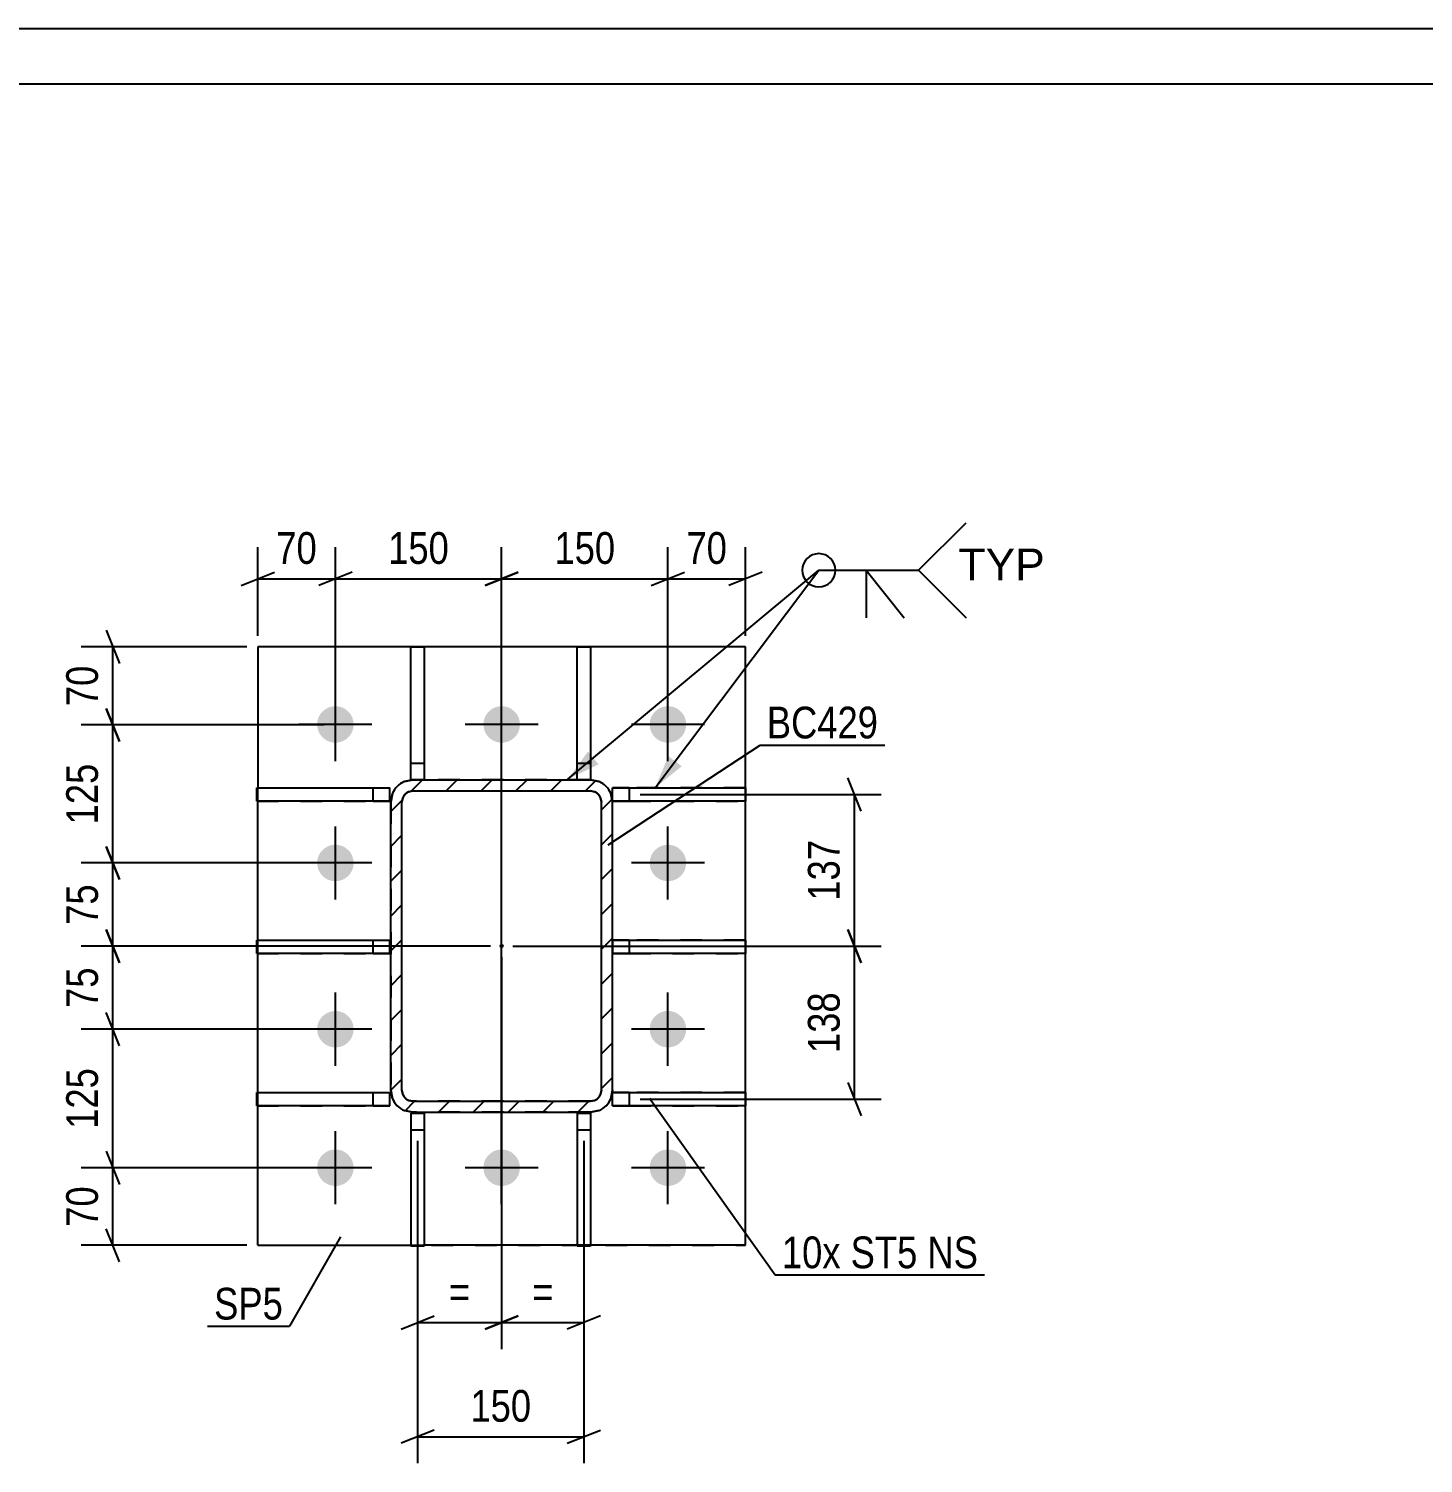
# Model space of a CAD drawing. Header units: millimetres. Extents: x -97 to 744, y -335 to 259.
# Drawn here: x 400.9 to 526.7, y 129.6 to 259.1 of the extents above; entities that cross this region are included whole.
import ezdxf

# ---------------------------------------------------------------- set-up
doc = ezdxf.new("R2010")
doc.units = ezdxf.units.MM
doc.linetypes.add('DXK_LINE_DOT2', pattern=[3.9198, 1.9599, -1.9599])
doc.linetypes.add('DXK_LINE_DOT3', pattern=[5.9187, 2.979, -0.9799, 0.9799, -0.9799])
doc.styles.add('Arial', font='ARIAL.TTF', dxfattribs={"height": 0.2})
doc.styles.add('Arial Narrow', font='ARIALN.TTF', dxfattribs={"height": 0.2})

# ---------------------------------------------------------------- blocks, each defined once
blk = doc.blocks.new('Unknown-761646924-1133')
at = {"color": 5, "linetype": 'Continuous'}
for p, q in [((743.61, 259.06), (-97.39, 259.06)), ((738.61, 254.06), (-92.39, 254.06))]:
    blk.add_line(p, q, dxfattribs=at)
blk = doc.blocks.new('Part-761646924-4637 - 4515')
at = {"color": 2, "linetype": 'Continuous'}
for p, q in [((453.58, 190.56), (453.58, 190.56)), ((453.58, 190.56), (465.58, 190.56)), ((453.58, 189.36), (453.58, 190.56)), ((465.58, 190.56), (465.58, 189.36)), ((465.58, 189.36), (453.58, 189.36))]:
    blk.add_line(p, q, dxfattribs=at)
at = {"color": 7, "linetype": 'DXK_LINE_DOT2'}
for p, q in [((455.08, 190.56), (453.58, 190.56)), ((465.58, 190.56), (455.08, 190.56)), ((455.08, 190.56), (455.08, 189.36)), ((453.58, 189.36), (453.58, 189.36)), ((453.58, 189.36), (455.08, 189.36)), ((455.08, 189.36), (465.58, 189.36))]:
    blk.add_line(p, q, dxfattribs=at)
blk = doc.blocks.new('Part-761646924-4617 - 4515')
at = {"color": 2, "linetype": 'Continuous'}
for p, q in [((421.5, 175.61), (421.5, 176.81)), ((421.5, 176.81), (433.5, 176.81)), ((433.5, 175.61), (433.5, 176.81)), ((433.5, 175.61), (421.5, 175.61)), ((433.5, 175.61), (433.5, 175.61))]:
    blk.add_line(p, q, dxfattribs=at)
at = {"color": 7, "linetype": 'DXK_LINE_DOT2'}
for p, q in [((421.5, 176.81), (432, 176.81)), ((432, 175.61), (432, 176.81)), ((432, 176.81), (433.5, 176.81)), ((421.5, 175.61), (432, 175.61)), ((432, 175.61), (433.5, 175.61)), ((433.5, 175.61), (433.5, 175.61))]:
    blk.add_line(p, q, dxfattribs=at)
blk = doc.blocks.new('Part-761646924-4560 - 4515')
at = {"color": 2, "linetype": 'Continuous'}
for p, q in [((465.58, 203.28), (421.58, 203.28)), ((421.58, 203.28), (421.58, 190.56)), ((465.58, 149.28), (465.58, 203.28)), ((421.58, 176.81), (421.58, 189.36)), ((421.58, 163.06), (421.58, 175.61)), ((421.58, 149.28), (421.58, 161.86)), ((421.58, 149.28), (421.58, 149.28)), ((421.58, 149.28), (435.4, 149.28)), ((450.4, 149.28), (436.6, 149.28)), ((465.58, 149.28), (451.6, 149.28)), ((465.58, 149.28), (465.58, 149.28))]:
    blk.add_line(p, q, dxfattribs=at)
at = {"color": 7, "linetype": 'DXK_LINE_DOT2'}
for p, q in [((465.58, 203.28), (421.58, 203.28)), ((421.58, 189.36), (421.58, 190.56)), ((421.58, 175.61), (421.58, 176.81)), ((421.58, 161.86), (421.58, 163.06)), ((421.58, 149.28), (465.58, 149.28)), ((421.58, 149.28), (421.58, 149.28)), ((435.4, 149.28), (436.6, 149.28)), ((451.6, 149.28), (450.4, 149.28)), ((465.58, 149.28), (465.58, 149.28))]:
    blk.add_line(p, q, dxfattribs=at)
blk = doc.blocks.new('Part-761646924-4612 - 4515')
at = {"color": 2, "linetype": 'Continuous'}
for p, q in [((435.4, 203.28), (436.6, 203.28)), ((435.4, 191.28), (435.4, 203.28)), ((436.6, 203.28), (436.6, 191.28)), ((435.4, 191.28), (435.58, 191.28)), ((435.4, 191.28), (435.4, 191.28))]:
    blk.add_line(p, q, dxfattribs=at)
at = {"color": 7, "linetype": 'DXK_LINE_DOT2'}
for p, q in [((435.4, 192.78), (436.6, 192.78)), ((436.6, 191.28), (435.4, 191.28)), ((435.4, 191.28), (435.4, 191.28)), ((435.58, 191.28), (436.6, 191.28)), ((436.6, 191.28), (436.6, 191.28)), ((436.6, 191.28), (436.6, 191.28))]:
    blk.add_line(p, q, dxfattribs=at)
blk = doc.blocks.new('Part-761646924-4597 - 4515')
at = {"color": 2, "linetype": 'Continuous'}
for p, q in [((450.4, 161.21), (450.4, 161.21)), ((450.4, 161.21), (450.4, 149.21)), ((450.4, 161.21), (451.6, 161.21)), ((451.6, 161.21), (451.6, 161.21)), ((451.6, 161.21), (451.6, 149.21)), ((451.6, 149.21), (450.4, 149.21))]:
    blk.add_line(p, q, dxfattribs=at)
at = {"color": 7, "linetype": 'DXK_LINE_DOT2'}
for p, q in [((450.4, 161.21), (451.6, 161.21)), ((450.4, 159.71), (451.6, 159.71))]:
    blk.add_line(p, q, dxfattribs=at)
blk = doc.blocks.new('Part-761646924-4602 - 4515')
at = {"color": 2, "linetype": 'Continuous'}
for p, q in [((435.4, 161.21), (435.4, 161.21)), ((435.4, 161.21), (435.4, 149.21)), ((435.4, 161.21), (436.6, 161.21)), ((436.6, 161.21), (436.6, 161.21)), ((436.6, 161.21), (436.6, 149.21)), ((436.6, 149.21), (435.4, 149.21))]:
    blk.add_line(p, q, dxfattribs=at)
at = {"color": 7, "linetype": 'DXK_LINE_DOT2'}
for p, q in [((435.4, 161.21), (436.6, 161.21)), ((435.4, 159.71), (436.6, 159.71))]:
    blk.add_line(p, q, dxfattribs=at)
blk = doc.blocks.new('Part-761646924-4607 - 4515')
at = {"color": 2, "linetype": 'Continuous'}
for p, q in [((450.4, 203.28), (451.6, 203.28)), ((450.4, 191.28), (450.4, 203.28)), ((451.6, 203.28), (451.6, 191.28)), ((451.6, 191.28), (451.58, 191.28)), ((451.6, 191.28), (451.6, 191.28))]:
    blk.add_line(p, q, dxfattribs=at)
at = {"color": 7, "linetype": 'DXK_LINE_DOT2'}
for p, q in [((450.4, 192.78), (451.6, 192.78)), ((451.58, 191.28), (450.4, 191.28)), ((451.6, 191.28), (450.4, 191.28)), ((450.4, 191.28), (450.4, 191.28)), ((450.4, 191.28), (450.4, 191.28)), ((451.6, 191.28), (451.6, 191.28))]:
    blk.add_line(p, q, dxfattribs=at)
blk = doc.blocks.new('Part-761646924-4622 - 4515')
at = {"color": 2, "linetype": 'Continuous'}
for p, q in [((421.5, 189.36), (421.5, 190.56)), ((421.5, 190.56), (433.5, 190.56)), ((433.5, 189.36), (433.5, 190.56)), ((433.5, 189.36), (421.5, 189.36)), ((433.5, 189.36), (433.5, 189.36))]:
    blk.add_line(p, q, dxfattribs=at)
at = {"color": 7, "linetype": 'DXK_LINE_DOT2'}
for p, q in [((421.5, 190.56), (432, 190.56)), ((432, 189.36), (432, 190.56)), ((432, 190.56), (433.5, 190.56)), ((421.5, 189.36), (432, 189.36)), ((432, 189.36), (433.5, 189.36)), ((433.5, 189.36), (433.5, 189.36))]:
    blk.add_line(p, q, dxfattribs=at)
blk = doc.blocks.new('Part-761646924-4627 - 4515')
at = {"color": 2, "linetype": 'Continuous'}
for p, q in [((421.5, 161.86), (421.5, 163.06)), ((421.5, 163.06), (433.5, 163.06)), ((433.5, 161.86), (421.5, 161.86)), ((433.5, 161.86), (433.5, 163.06)), ((433.5, 161.86), (433.5, 161.86))]:
    blk.add_line(p, q, dxfattribs=at)
at = {"color": 7, "linetype": 'DXK_LINE_DOT2'}
for p, q in [((421.5, 163.06), (432, 163.06)), ((421.5, 161.86), (432, 161.86)), ((432, 161.86), (432, 163.06)), ((432, 163.06), (433.5, 163.06)), ((432, 161.86), (433.5, 161.86)), ((433.5, 161.86), (433.5, 161.86))]:
    blk.add_line(p, q, dxfattribs=at)
blk = doc.blocks.new('Part-761646924-4632 - 4515')
at = {"color": 2, "linetype": 'Continuous'}
for p, q in [((453.58, 176.81), (465.58, 176.81)), ((465.58, 176.81), (465.58, 175.61)), ((465.58, 175.61), (453.58, 175.61))]:
    blk.add_line(p, q, dxfattribs=at)
at = {"color": 7, "linetype": 'DXK_LINE_DOT2'}
for p, q in [((455.08, 176.81), (453.58, 176.81)), ((453.58, 176.81), (453.58, 176.81)), ((453.58, 176.81), (453.58, 175.61)), ((465.58, 176.81), (455.08, 176.81)), ((455.08, 176.81), (455.08, 175.61)), ((453.58, 175.61), (455.08, 175.61)), ((455.08, 175.61), (465.58, 175.61))]:
    blk.add_line(p, q, dxfattribs=at)
blk = doc.blocks.new('Part-761646924-4642 - 4515')
at = {"color": 2, "linetype": 'Continuous'}
for p, q in [((453.58, 163.06), (453.58, 163.06)), ((453.58, 163.06), (465.58, 163.06)), ((453.58, 161.86), (453.58, 163.06)), ((465.58, 161.86), (453.58, 161.86)), ((465.58, 163.06), (465.58, 161.86))]:
    blk.add_line(p, q, dxfattribs=at)
at = {"color": 7, "linetype": 'DXK_LINE_DOT2'}
for p, q in [((455.08, 163.06), (453.58, 163.06)), ((453.58, 161.86), (453.58, 161.86)), ((453.58, 161.86), (455.08, 161.86)), ((465.58, 163.06), (455.08, 163.06)), ((455.08, 163.06), (455.08, 161.86)), ((455.08, 161.86), (465.58, 161.86))]:
    blk.add_line(p, q, dxfattribs=at)
blk = doc.blocks.new('Part-761646924-4663 - 4515')
at = {"linetype": 'Continuous'}
h = blk.add_hatch(dxfattribs=at)
h.set_pattern_fill('', scale=0.7, style=0, pattern_type=0)
h.set_pattern_definition([(45, (433.5806, 163.2785), (-1.57154, 1.57154), [])])
h.paths.add_polyline_path([(433.58, 189.28), (433.58, 163.28), (433.73, 162.51), (434.17, 161.86), (434.82, 161.43), (435.58, 161.28), (451.58, 161.28), (452.35, 161.43), (452.99, 161.86), (453.43, 162.51), (453.58, 163.28), (453.58, 189.28), (453.43, 190.04), (452.99, 190.69), (452.35, 191.13), (451.58, 191.28), (435.58, 191.28), (434.82, 191.13), (434.17, 190.69), (433.73, 190.04)])
h.paths.add_polyline_path([(434.87, 189.99), (435.2, 190.2), (435.58, 190.28), (451.58, 190.28), (451.96, 190.2), (452.29, 189.99), (452.5, 189.66), (452.58, 189.28), (452.58, 163.28), (452.5, 162.9), (452.29, 162.57), (451.96, 162.35), (451.58, 162.28), (435.58, 162.28), (435.2, 162.35), (434.87, 162.57), (434.66, 162.9), (434.58, 163.28), (434.58, 189.28), (434.66, 189.66)])
blk.add_hatch(color=30, dxfattribs=at).paths.add_polyline_path([(443.58, 176.18, -1), (443.58, 176.38, -1)])
at = {"color": 7, "linetype": 'DXK_LINE_DOT2'}
for p, q in [((434.82, 191.13), (435.58, 191.28)), ((451.58, 191.28), (435.58, 191.28)), ((451.58, 191.28), (452.35, 191.13)), ((433.58, 189.28), (433.73, 190.04)), ((433.58, 189.28), (433.58, 163.28)), ((434.66, 189.66), (434.58, 189.28)), ((434.58, 163.28), (434.58, 189.28)), ((435.58, 190.28), (435.2, 190.2)), ((435.58, 190.28), (451.58, 190.28)), ((451.96, 190.2), (451.58, 190.28)), ((452.58, 189.28), (452.5, 189.66)), ((452.58, 163.28), (452.58, 189.28)), ((453.43, 190.04), (453.58, 189.28)), ((453.58, 163.28), (453.58, 189.28)), ((433.73, 162.51), (433.58, 163.28)), ((434.58, 163.28), (434.66, 162.9)), ((452.5, 162.9), (452.58, 163.28)), ((453.58, 163.28), (453.43, 162.51)), ((435.2, 162.35), (435.58, 162.28)), ((451.58, 162.28), (435.58, 162.28)), ((451.58, 162.28), (451.96, 162.35)), ((435.58, 161.28), (434.82, 161.43)), ((451.58, 161.28), (435.58, 161.28)), ((452.35, 161.43), (451.58, 161.28))]:
    blk.add_line(p, q, dxfattribs=at)
at = {"color": 2, "linetype": 'Continuous'}
for p, q in [((435.58, 191.28), (434.82, 191.13)), ((435.58, 191.28), (435.58, 191.28)), ((435.58, 191.28), (451.58, 191.28)), ((451.58, 191.28), (451.58, 191.28)), ((452.35, 191.13), (451.58, 191.28)), ((433.73, 190.04), (433.58, 189.28)), ((433.58, 189.28), (433.58, 189.28)), ((433.58, 163.28), (433.58, 189.28)), ((434.58, 189.28), (434.66, 189.66)), ((434.58, 189.28), (434.58, 189.28)), ((434.58, 163.28), (434.58, 189.28)), ((435.2, 190.2), (435.58, 190.28)), ((435.58, 190.28), (435.58, 190.28)), ((435.58, 190.28), (451.58, 190.28)), ((451.58, 190.28), (451.58, 190.28)), ((451.58, 190.28), (451.96, 190.2)), ((452.5, 189.66), (452.58, 189.28)), ((452.58, 189.28), (452.58, 189.28)), ((452.58, 163.28), (452.58, 189.28)), ((453.58, 189.28), (453.43, 190.04)), ((453.58, 189.28), (453.58, 189.28)), ((453.58, 163.28), (453.58, 189.28)), ((433.58, 163.28), (433.58, 163.28)), ((433.58, 163.28), (433.73, 162.51)), ((434.58, 163.28), (434.58, 163.28)), ((434.66, 162.9), (434.58, 163.28)), ((452.58, 163.28), (452.5, 162.9)), ((452.58, 163.28), (452.58, 163.28)), ((453.43, 162.51), (453.58, 163.28)), ((453.58, 163.28), (453.58, 163.28)), ((435.58, 162.28), (435.2, 162.35)), ((435.58, 162.28), (435.58, 162.28)), ((435.58, 162.28), (451.58, 162.28)), ((451.96, 162.35), (451.58, 162.28)), ((451.58, 162.28), (451.58, 162.28)), ((434.82, 161.43), (435.58, 161.28)), ((435.58, 161.28), (435.58, 161.28)), ((435.58, 161.28), (451.58, 161.28)), ((451.58, 161.28), (452.35, 161.43)), ((451.58, 161.28), (451.58, 161.28))]:
    blk.add_line(p, q, dxfattribs=at)
at = {"color": 7, "linetype": 'DXK_LINE_DOT3'}
blk.add_line((443.58, 176.28), (443.58, 176.28), dxfattribs=at)
at = {"color": 30, "linetype": 'DXK_LINE_DOT3'}
blk.add_line((443.58, 176.28), (443.58, 176.28), dxfattribs=at)
at = {"color": 30, "linetype": 'Continuous'}
blk.add_circle((443.58, 176.28), 0.1, dxfattribs=at)
at = {"color": 7, "linetype": 'DXK_LINE_DOT2'}
for centre, radius, start, end in [((435.58, 189.28), 2, 112.5, 157.5), ((451.58, 189.28), 2, 22.5, 67.5), ((435.58, 189.28), 1, 112.5, 157.5), ((451.58, 189.28), 1, 22.5, 67.5), ((435.58, 163.28), 2, 202.5, 247.5), ((435.58, 163.28), 1, 202.5, 247.5), ((451.58, 163.28), 1, 292.5, 337.5), ((451.58, 163.28), 2, 292.5, 337.5)]:
    blk.add_arc(centre, radius, start, end, dxfattribs=at)
at = {"color": 2, "linetype": 'Continuous'}
for centre, radius, start, end in [((435.58, 189.28), 2, 112.5, 157.5), ((451.58, 189.28), 2, 22.5, 67.5), ((435.58, 189.28), 1, 112.5, 157.5), ((451.58, 189.28), 1, 22.5, 67.5), ((435.58, 163.28), 2, 202.5, 247.5), ((435.58, 163.28), 1, 202.5, 247.5), ((451.58, 163.28), 1, 292.5, 337.5), ((451.58, 163.28), 2, 292.5, 337.5)]:
    blk.add_arc(centre, radius, start, end, dxfattribs=at)
blk = doc.blocks.new('Bolt-761646924-4674 - 4515')
at = {"linetype": 'Continuous'}
for points in [[(426.93, 196.28), (426.97, 196.62), (427.07, 196.95), (427.25, 197.25), (427.48, 197.5), (427.76, 197.71), (428.07, 197.85), (428.41, 197.92), (428.75, 197.92), (429.09, 197.85), (429.41, 197.71), (429.68, 197.5), (429.92, 197.25), (430.09, 196.95), (430.19, 196.62), (430.23, 196.28), (430.19, 195.93), (430.09, 195.61), (429.92, 195.31), (429.68, 195.05), (429.41, 194.85), (429.09, 194.71), (428.75, 194.64), (428.41, 194.64), (428.07, 194.71), (427.76, 194.85), (427.48, 195.05), (427.25, 195.31), (427.07, 195.61), (426.97, 195.93)], [(441.93, 196.28), (441.97, 196.62), (442.07, 196.95), (442.25, 197.25), (442.48, 197.5), (442.76, 197.71), (443.07, 197.85), (443.41, 197.92), (443.75, 197.92), (444.09, 197.85), (444.41, 197.71), (444.68, 197.5), (444.92, 197.25), (445.09, 196.95), (445.19, 196.62), (445.23, 196.28), (445.19, 195.93), (445.09, 195.61), (444.92, 195.31), (444.68, 195.05), (444.41, 194.85), (444.09, 194.71), (443.75, 194.64), (443.41, 194.64), (443.07, 194.71), (442.76, 194.85), (442.48, 195.05), (442.25, 195.31), (442.07, 195.61), (441.97, 195.93)], [(456.93, 196.28), (456.97, 196.62), (457.07, 196.95), (457.25, 197.25), (457.48, 197.5), (457.76, 197.71), (458.07, 197.85), (458.41, 197.92), (458.75, 197.92), (459.09, 197.85), (459.41, 197.71), (459.68, 197.5), (459.92, 197.25), (460.09, 196.95), (460.19, 196.62), (460.23, 196.28), (460.19, 195.93), (460.09, 195.61), (459.92, 195.31), (459.68, 195.05), (459.41, 194.85), (459.09, 194.71), (458.75, 194.64), (458.41, 194.64), (458.07, 194.71), (457.76, 194.85), (457.48, 195.05), (457.25, 195.31), (457.07, 195.61), (456.97, 195.93)], [(426.93, 183.78), (426.97, 184.12), (427.07, 184.45), (427.25, 184.75), (427.48, 185), (427.76, 185.21), (428.07, 185.35), (428.41, 185.42), (428.75, 185.42), (429.09, 185.35), (429.41, 185.21), (429.68, 185), (429.92, 184.75), (430.09, 184.45), (430.19, 184.12), (430.23, 183.78), (430.19, 183.43), (430.09, 183.11), (429.92, 182.81), (429.68, 182.55), (429.41, 182.35), (429.09, 182.21), (428.75, 182.14), (428.41, 182.14), (428.07, 182.21), (427.76, 182.35), (427.48, 182.55), (427.25, 182.81), (427.07, 183.11), (426.97, 183.43)], [(456.93, 183.78), (456.97, 184.12), (457.07, 184.45), (457.25, 184.75), (457.48, 185), (457.76, 185.21), (458.07, 185.35), (458.41, 185.42), (458.75, 185.42), (459.09, 185.35), (459.41, 185.21), (459.68, 185), (459.92, 184.75), (460.09, 184.45), (460.19, 184.12), (460.23, 183.78), (460.19, 183.43), (460.09, 183.11), (459.92, 182.81), (459.68, 182.55), (459.41, 182.35), (459.09, 182.21), (458.75, 182.14), (458.41, 182.14), (458.07, 182.21), (457.76, 182.35), (457.48, 182.55), (457.25, 182.81), (457.07, 183.11), (456.97, 183.43)], [(426.93, 168.78), (426.97, 169.12), (427.07, 169.45), (427.25, 169.75), (427.48, 170), (427.76, 170.21), (428.07, 170.35), (428.41, 170.42), (428.75, 170.42), (429.09, 170.35), (429.41, 170.21), (429.68, 170), (429.92, 169.75), (430.09, 169.45), (430.19, 169.12), (430.23, 168.78), (430.19, 168.43), (430.09, 168.11), (429.92, 167.81), (429.68, 167.55), (429.41, 167.35), (429.09, 167.21), (428.75, 167.14), (428.41, 167.14), (428.07, 167.21), (427.76, 167.35), (427.48, 167.55), (427.25, 167.81), (427.07, 168.11), (426.97, 168.43)], [(456.93, 168.78), (456.97, 169.12), (457.07, 169.45), (457.25, 169.75), (457.48, 170), (457.76, 170.21), (458.07, 170.35), (458.41, 170.42), (458.75, 170.42), (459.09, 170.35), (459.41, 170.21), (459.68, 170), (459.92, 169.75), (460.09, 169.45), (460.19, 169.12), (460.23, 168.78), (460.19, 168.43), (460.09, 168.11), (459.92, 167.81), (459.68, 167.55), (459.41, 167.35), (459.09, 167.21), (458.75, 167.14), (458.41, 167.14), (458.07, 167.21), (457.76, 167.35), (457.48, 167.55), (457.25, 167.81), (457.07, 168.11), (456.97, 168.43)], [(426.93, 156.28), (426.97, 156.62), (427.07, 156.95), (427.25, 157.25), (427.48, 157.5), (427.76, 157.71), (428.07, 157.85), (428.41, 157.92), (428.75, 157.92), (429.09, 157.85), (429.41, 157.71), (429.68, 157.5), (429.92, 157.25), (430.09, 156.95), (430.19, 156.62), (430.23, 156.28), (430.19, 155.93), (430.09, 155.61), (429.92, 155.31), (429.68, 155.05), (429.41, 154.85), (429.09, 154.71), (428.75, 154.64), (428.41, 154.64), (428.07, 154.71), (427.76, 154.85), (427.48, 155.05), (427.25, 155.31), (427.07, 155.61), (426.97, 155.93)], [(441.93, 156.28), (441.97, 156.62), (442.07, 156.95), (442.25, 157.25), (442.48, 157.5), (442.76, 157.71), (443.07, 157.85), (443.41, 157.92), (443.75, 157.92), (444.09, 157.85), (444.41, 157.71), (444.68, 157.5), (444.92, 157.25), (445.09, 156.95), (445.19, 156.62), (445.23, 156.28), (445.19, 155.93), (445.09, 155.61), (444.92, 155.31), (444.68, 155.05), (444.41, 154.85), (444.09, 154.71), (443.75, 154.64), (443.41, 154.64), (443.07, 154.71), (442.76, 154.85), (442.48, 155.05), (442.25, 155.31), (442.07, 155.61), (441.97, 155.93)], [(456.93, 156.28), (456.97, 156.62), (457.07, 156.95), (457.25, 157.25), (457.48, 157.5), (457.76, 157.71), (458.07, 157.85), (458.41, 157.92), (458.75, 157.92), (459.09, 157.85), (459.41, 157.71), (459.68, 157.5), (459.92, 157.25), (460.09, 156.95), (460.19, 156.62), (460.23, 156.28), (460.19, 155.93), (460.09, 155.61), (459.92, 155.31), (459.68, 155.05), (459.41, 154.85), (459.09, 154.71), (458.75, 154.64), (458.41, 154.64), (458.07, 154.71), (457.76, 154.85), (457.48, 155.05), (457.25, 155.31), (457.07, 155.61), (456.97, 155.93)]]:
    blk.add_hatch(color=1, dxfattribs=at).paths.add_polyline_path(points)
at = {"color": 1, "linetype": 'Continuous'}
for p, q in [((428.58, 192.98), (428.58, 199.58)), ((443.58, 192.98), (443.58, 199.58)), ((458.58, 192.98), (458.58, 199.58)), ((431.88, 196.28), (425.28, 196.28)), ((446.88, 196.28), (440.28, 196.28)), ((461.88, 196.28), (455.28, 196.28)), ((428.58, 180.48), (428.58, 187.08)), ((458.58, 180.48), (458.58, 187.08)), ((431.88, 183.78), (425.28, 183.78)), ((461.88, 183.78), (455.28, 183.78)), ((428.58, 165.48), (428.58, 172.08)), ((458.58, 165.48), (458.58, 172.08)), ((431.88, 168.78), (425.28, 168.78)), ((461.88, 168.78), (455.28, 168.78)), ((428.58, 152.98), (428.58, 159.58)), ((443.58, 152.98), (443.58, 159.58)), ((458.58, 152.98), (458.58, 159.58)), ((431.88, 156.28), (425.28, 156.28)), ((446.88, 156.28), (440.28, 156.28)), ((461.88, 156.28), (455.28, 156.28))]:
    blk.add_line(p, q, dxfattribs=at)
blk = doc.blocks.new('StraightDimension-761646924-4745 - 4515')
at = {"color": 7, "linetype": 'Continuous'}
for p, q in [((443.58, 175.28), (443.58, 139.91)), ((436, 158.71), (436, 139.91)), ((434.5, 141.71), (437.5, 142.91)), ((445.08, 142.91), (442.08, 141.71)), ((436, 142.31), (443.58, 142.31))]:
    blk.add_line(p, q, dxfattribs=at)
at = {"color": 0}
blk.add_wipeout([(441.35, 143.06), (441.35, 147.26), (438.23, 147.26), (438.23, 143.06)], dxfattribs=at)
at = {"color": 3, "style": 'Arial Narrow'}
blk.add_text('=', height=2.86, dxfattribs=at).set_placement((438.83, 143.66))
blk = doc.blocks.new('StraightDimension-761646924-4705 - 4515')
at = {"color": 7, "linetype": 'Continuous'}
for p, q in [((443.58, 157.28), (443.58, 212.27)), ((458.58, 197.28), (458.58, 212.27)), ((445.08, 210.02), (442.08, 208.82)), ((457.08, 208.82), (460.08, 210.02)), ((443.58, 209.42), (458.58, 209.42))]:
    blk.add_line(p, q, dxfattribs=at)
at = {"color": 0}
blk.add_wipeout([(454.42, 210.17), (454.42, 214.37), (447.74, 214.37), (447.74, 210.17)], dxfattribs=at)
at = {"color": 3, "style": 'Arial Narrow'}
blk.add_text('150', height=2.863, dxfattribs=at).set_placement((448.34, 210.77))
blk = doc.blocks.new('StraightDimension-761646924-4706 - 4515')
at = {"color": 7, "linetype": 'Continuous'}
for p, q in [((428.58, 197.28), (428.58, 212.27)), ((443.58, 157.28), (443.58, 212.27)), ((430.08, 210.02), (427.08, 208.82)), ((442.08, 208.82), (445.08, 210.02)), ((428.58, 209.42), (443.58, 209.42))]:
    blk.add_line(p, q, dxfattribs=at)
at = {"color": 0}
blk.add_wipeout([(439.42, 210.17), (439.42, 214.37), (432.74, 214.37), (432.74, 210.17)], dxfattribs=at)
at = {"color": 3, "style": 'Arial Narrow'}
blk.add_text('150', height=2.863, dxfattribs=at).set_placement((433.34, 210.77))
blk = doc.blocks.new('StraightDimension-761646924-4767 - 4515')
at = {"color": 7, "linetype": 'Continuous'}
for p, q in [((407.91, 197.73), (409.11, 194.73)), ((427.58, 196.23), (405.66, 196.23)), ((408.51, 183.78), (408.51, 196.23)), ((409.11, 182.28), (407.91, 185.28)), ((427.58, 183.78), (405.66, 183.78))]:
    blk.add_line(p, q, dxfattribs=at)
at = {"color": 0}
blk.add_wipeout([(407.76, 193.35), (403.56, 193.35), (403.56, 186.66), (407.76, 186.66)], dxfattribs=at)
at = {"color": 3, "style": 'Arial Narrow'}
blk.add_text('125', height=2.863, rotation=90.0002, dxfattribs=at).set_placement((407.16, 187.26))
blk = doc.blocks.new('StraightDimension-761646924-4699 - 4515')
at = {"color": 7, "linetype": 'Continuous'}
for p, q in [((436, 158.71), (436, 129.61)), ((451, 158.71), (451, 129.61)), ((437.5, 132.61), (434.5, 131.41)), ((449.5, 131.41), (452.5, 132.61)), ((436, 132.01), (451, 132.01))]:
    blk.add_line(p, q, dxfattribs=at)
at = {"color": 0}
blk.add_wipeout([(446.85, 132.76), (446.85, 136.96), (440.16, 136.96), (440.16, 132.76)], dxfattribs=at)
at = {"color": 3, "style": 'Arial Narrow'}
blk.add_text('150', height=2.863, dxfattribs=at).set_placement((440.76, 133.36))
blk = doc.blocks.new('StraightDimension-761646924-4707 - 4515')
at = {"color": 7, "linetype": 'Continuous'}
for p, q in [((458.58, 197.28), (458.58, 212.27)), ((465.58, 204.28), (465.58, 212.27)), ((457.08, 208.82), (460.08, 210.02)), ((467.08, 210.02), (464.08, 208.82)), ((458.58, 209.42), (465.58, 209.42))]:
    blk.add_line(p, q, dxfattribs=at)
at = {"color": 0}
blk.add_wipeout([(464.51, 210.17), (464.51, 214.37), (459.65, 214.37), (459.65, 210.17)], dxfattribs=at)
at = {"color": 3, "style": 'Arial Narrow'}
blk.add_text('70', height=2.863, dxfattribs=at).set_placement((460.25, 210.77))
blk = doc.blocks.new('StraightDimension-761646924-4717 - 4515')
at = {"color": 7, "linetype": 'Continuous'}
for p, q in [((421.58, 204.28), (421.58, 212.27)), ((428.58, 197.28), (428.58, 212.27)), ((420.08, 208.82), (423.08, 210.02)), ((430.08, 210.02), (427.08, 208.82)), ((421.58, 209.42), (428.58, 209.42))]:
    blk.add_line(p, q, dxfattribs=at)
at = {"color": 0}
blk.add_wipeout([(427.51, 210.17), (427.51, 214.37), (422.65, 214.37), (422.65, 210.17)], dxfattribs=at)
at = {"color": 3, "style": 'Arial Narrow'}
blk.add_text('70', height=2.863, dxfattribs=at).set_placement((423.25, 210.77))
blk = doc.blocks.new('StraightDimension-761646924-4733 - 4515')
at = {"color": 7, "linetype": 'Continuous'}
for p, q in [((476.02, 188.46), (474.82, 191.46)), ((456.08, 189.96), (477.82, 189.96)), ((475.42, 176.28), (475.42, 189.96)), ((474.82, 177.78), (476.02, 174.78)), ((444.58, 176.28), (477.82, 176.28))]:
    blk.add_line(p, q, dxfattribs=at)
at = {"color": 0}
blk.add_wipeout([(474.67, 186.46), (470.47, 186.46), (470.47, 179.78), (474.67, 179.78)], dxfattribs=at)
at = {"color": 3, "style": 'Arial Narrow'}
blk.add_text('137', height=2.863, rotation=90.0002, dxfattribs=at).set_placement((474.07, 180.38))
blk = doc.blocks.new('StraightDimension-761646924-4739 - 4515')
at = {"color": 7, "linetype": 'Continuous'}
for p, q in [((476.02, 174.78), (474.82, 177.78)), ((444.58, 176.28), (477.82, 176.28)), ((475.42, 162.46), (475.42, 176.28)), ((474.82, 163.96), (476.02, 160.96)), ((456.08, 162.46), (477.82, 162.46))]:
    blk.add_line(p, q, dxfattribs=at)
at = {"color": 0}
blk.add_wipeout([(474.67, 172.71), (470.47, 172.71), (470.47, 166.03), (474.67, 166.03)], dxfattribs=at)
at = {"color": 3, "style": 'Arial Narrow'}
blk.add_text('138', height=2.863, rotation=90.0002, dxfattribs=at).set_placement((474.07, 166.63))
blk = doc.blocks.new('StraightDimension-761646924-4749 - 4515')
at = {"color": 7, "linetype": 'Continuous'}
for p, q in [((443.58, 175.28), (443.58, 139.91)), ((451, 158.71), (451, 139.91)), ((442.08, 141.71), (445.08, 142.91)), ((452.5, 142.91), (449.5, 141.71)), ((443.58, 142.31), (451, 142.31))]:
    blk.add_line(p, q, dxfattribs=at)
at = {"color": 0}
blk.add_wipeout([(448.85, 143.06), (448.85, 147.26), (445.73, 147.26), (445.73, 143.06)], dxfattribs=at)
at = {"color": 3, "style": 'Arial Narrow'}
blk.add_text('=', height=2.86, dxfattribs=at).set_placement((446.33, 143.66))
blk = doc.blocks.new('StraightDimension-761646924-4754 - 4515')
at = {"color": 7, "linetype": 'Continuous'}
for p, q in [((407.91, 204.78), (409.11, 201.78)), ((420.58, 203.28), (405.66, 203.28)), ((408.51, 196.23), (408.51, 203.28)), ((409.11, 194.73), (407.91, 197.73)), ((427.58, 196.23), (405.66, 196.23))]:
    blk.add_line(p, q, dxfattribs=at)
at = {"color": 0}
blk.add_wipeout([(407.76, 202.18), (403.56, 202.18), (403.56, 197.33), (407.76, 197.33)], dxfattribs=at)
at = {"color": 3, "style": 'Arial Narrow'}
blk.add_text('70', height=2.863, rotation=90.0002, dxfattribs=at).set_placement((407.16, 197.93))
blk = doc.blocks.new('StraightDimension-761646924-4774 - 4515')
at = {"color": 7, "linetype": 'Continuous'}
for p, q in [((407.91, 185.28), (409.11, 182.28)), ((427.58, 183.78), (405.66, 183.78)), ((408.51, 176.28), (408.51, 183.78)), ((409.11, 174.78), (407.91, 177.78)), ((442.58, 176.28), (405.66, 176.28))]:
    blk.add_line(p, q, dxfattribs=at)
at = {"color": 0}
blk.add_wipeout([(407.76, 182.46), (403.56, 182.46), (403.56, 177.6), (407.76, 177.6)], dxfattribs=at)
at = {"color": 3, "style": 'Arial Narrow'}
blk.add_text('75', height=2.863, rotation=90.0002, dxfattribs=at).set_placement((407.16, 178.2))
blk = doc.blocks.new('StraightDimension-761646924-4783 - 4515')
at = {"color": 7, "linetype": 'Continuous'}
for p, q in [((407.91, 177.78), (409.11, 174.78)), ((442.58, 176.28), (405.66, 176.28)), ((408.51, 168.78), (408.51, 176.28)), ((409.11, 167.28), (407.91, 170.28)), ((427.58, 168.78), (405.66, 168.78))]:
    blk.add_line(p, q, dxfattribs=at)
at = {"color": 0}
blk.add_wipeout([(407.76, 174.96), (403.56, 174.96), (403.56, 170.1), (407.76, 170.1)], dxfattribs=at)
at = {"color": 3, "style": 'Arial Narrow'}
blk.add_text('75', height=2.863, rotation=90.0002, dxfattribs=at).set_placement((407.16, 170.7))
blk = doc.blocks.new('StraightDimension-761646924-4792 - 4515')
at = {"color": 7, "linetype": 'Continuous'}
for p, q in [((409.11, 167.28), (407.91, 170.28)), ((427.58, 168.78), (405.66, 168.78)), ((408.51, 156.28), (408.51, 168.78)), ((407.91, 157.78), (409.11, 154.78)), ((427.58, 156.28), (405.66, 156.28))]:
    blk.add_line(p, q, dxfattribs=at)
at = {"color": 0}
blk.add_wipeout([(407.76, 165.87), (403.56, 165.87), (403.56, 159.19), (407.76, 159.19)], dxfattribs=at)
at = {"color": 3, "style": 'Arial Narrow'}
blk.add_text('125', height=2.863, rotation=90.0002, dxfattribs=at).set_placement((407.16, 159.79))
blk = doc.blocks.new('StraightDimension-761646924-4805 - 4515')
at = {"color": 7, "linetype": 'Continuous'}
for p, q in [((407.91, 157.78), (409.11, 154.78)), ((427.58, 156.28), (405.66, 156.28)), ((408.51, 149.28), (408.51, 156.28)), ((409.11, 147.78), (407.91, 150.78)), ((420.58, 149.28), (405.66, 149.28))]:
    blk.add_line(p, q, dxfattribs=at)
at = {"color": 0}
blk.add_wipeout([(407.76, 155.21), (403.56, 155.21), (403.56, 150.35), (407.76, 150.35)], dxfattribs=at)
at = {"color": 3, "style": 'Arial Narrow'}
blk.add_text('70', height=2.863, rotation=90.0002, dxfattribs=at).set_placement((407.16, 150.95))
blk = doc.blocks.new('Mark-761646924-4556 - 4515')
at = {"color": 0}
blk.add_wipeout([(423.85, 142.58), (423.85, 145.58), (417.64, 145.58), (417.64, 142.58)], dxfattribs=at)
blk.add_wipeout([(423.85, 142.58), (423.85, 145.58), (417.64, 145.58), (417.64, 142.58)], dxfattribs=at)
at = {"color": 30, "linetype": 'Continuous'}
for p in [(429.04, 150.05), (417.04, 141.98)]:
    blk.add_line(p, (424.45, 141.98), dxfattribs=at)
at = {"color": 3, "style": 'Arial Narrow'}
blk.add_text('SP5', height=2.863, dxfattribs=at).set_placement((417.64, 142.58))
blk = doc.blocks.new('Mark-761646924-4659 - 4515')
at = {"color": 0}
blk.add_wipeout([(477.54, 195.02), (477.54, 198.02), (467.5, 198.02), (467.5, 195.02)], dxfattribs=at)
blk.add_wipeout([(477.54, 195.02), (477.54, 198.02), (467.5, 198.02), (467.5, 195.02)], dxfattribs=at)
at = {"color": 30, "linetype": 'Continuous'}
for p, q in [((453.18, 185.42), (466.9, 194.42)), ((466.9, 194.42), (478.14, 194.42))]:
    blk.add_line(p, q, dxfattribs=at)
at = {"color": 3, "style": 'Arial Narrow'}
blk.add_text('BC429', height=2.863, dxfattribs=at).set_placement((467.5, 195.02))
blk = doc.blocks.new('MarkSet-761646924-4864 - 4515')
at = {"color": 0}
for points in [[(474.16, 147.21), (474.16, 150.21), (468.86, 150.21), (468.86, 147.21)], [(481.09, 147.21), (481.09, 150.21), (475.06, 150.21), (475.06, 147.21)], [(486.55, 147.21), (486.55, 150.21), (481.99, 150.21), (481.99, 147.21)]]:
    blk.add_wipeout(points, dxfattribs=at)
for points in [[(474.16, 147.21), (474.16, 150.21), (468.86, 150.21), (468.86, 147.21)], [(481.09, 147.21), (481.09, 150.21), (475.06, 150.21), (475.06, 147.21)], [(486.55, 147.21), (486.55, 150.21), (481.99, 150.21), (481.99, 147.21)]]:
    blk.add_wipeout(points, dxfattribs=at)
at = {"color": 30, "linetype": 'Continuous'}
for p, q in [((456.91, 162.57), (468.26, 146.61)), ((468.26, 146.61), (487.15, 146.61))]:
    blk.add_line(p, q, dxfattribs=at)
at = {"color": 3, "style": 'Arial Narrow'}
for s, p in [('10x', (468.86, 147.21)), ('ST5', (475.06, 147.21)), ('NS', (481.99, 147.21))]:
    blk.add_text(s, height=2.863, dxfattribs=at).set_placement(p)
blk = doc.blocks.new('WeldMark-761646924-4815 - 4515')
at = {"linetype": 'Continuous'}
for points in [[(452.32, 192.68), (449.54, 191.33), (451.36, 193.83)], [(459.82, 192.51), (457.42, 190.56), (458.62, 193.41)]]:
    blk.add_hatch(color=30, dxfattribs=at).paths.add_polyline_path(points)
at = {"color": 30, "linetype": 'Continuous'}
for p, q in [((449.54, 191.33), (472.19, 210.19)), ((457.42, 190.56), (472.19, 210.19)), ((472.19, 210.19), (481.19, 210.19))]:
    blk.add_line(p, q, dxfattribs=at)
at = {"color": 3, "linetype": 'Continuous'}
for q in [(479.9, 205.91), (476.47, 205.91)]:
    blk.add_line((476.47, 210.19), q, dxfattribs=at)
for start, end in [(90, 270), (270, 90)]:
    blk.add_arc((472.19, 210.19), 1.5, start, end, dxfattribs=at)
at = {"color": 0, "linetype": 'Continuous'}
blk.add_wipeout([(492.56, 209.29), (492.56, 212.29), (484.79, 212.29), (484.79, 209.29)], dxfattribs=at)
blk.add_wipeout([(492.56, 209.29), (492.56, 212.29), (484.79, 212.29), (484.79, 209.29)], dxfattribs=at)
at = {"color": 3, "linetype": 'Continuous'}
for q in [(485.47, 214.48), (485.47, 205.91)]:
    blk.add_line((481.19, 210.19), q, dxfattribs=at)
at = {"color": 3, "linetype": 'Continuous', "style": 'Arial'}
blk.add_text('TYP', height=2.865, dxfattribs=at).set_placement((484.79, 209.29))

msp = doc.modelspace()

# ---------------------------------------------------------------- block references
for name in ['Unknown-761646924-1133', 'Part-761646924-4560 - 4515', 'Part-761646924-4612 - 4515', 'Part-761646924-4607 - 4515', 'Bolt-761646924-4674 - 4515', 'Part-761646924-4622 - 4515', 'Part-761646924-4663 - 4515', 'Part-761646924-4637 - 4515', 'Part-761646924-4617 - 4515', 'Part-761646924-4632 - 4515', 'Part-761646924-4627 - 4515', 'Part-761646924-4642 - 4515', 'Part-761646924-4602 - 4515', 'Part-761646924-4597 - 4515']:
    msp.add_blockref(name, (0, 0))

# ---------------------------------------------------------------- next in the draw order: block references
msp.add_blockref('StraightDimension-761646924-4745 - 4515', (0, 0))

# ---------------------------------------------------------------- next in the draw order: block references
msp.add_blockref('StraightDimension-761646924-4705 - 4515', (0, 0))

# ---------------------------------------------------------------- next in the draw order: block references
for name in ['StraightDimension-761646924-4706 - 4515', 'StraightDimension-761646924-4707 - 4515']:
    msp.add_blockref(name, (0, 0))

# ---------------------------------------------------------------- next in the draw order: block references
for name in ['StraightDimension-761646924-4767 - 4515', 'StraightDimension-761646924-4733 - 4515', 'StraightDimension-761646924-4699 - 4515']:
    msp.add_blockref(name, (0, 0))

# ---------------------------------------------------------------- next in the draw order: block references
for name in ['StraightDimension-761646924-4717 - 4515', 'Mark-761646924-4659 - 4515', 'StraightDimension-761646924-4739 - 4515']:
    msp.add_blockref(name, (0, 0))

# ---------------------------------------------------------------- next in the draw order: block references
for name in ['WeldMark-761646924-4815 - 4515', 'StraightDimension-761646924-4754 - 4515', 'StraightDimension-761646924-4749 - 4515', 'MarkSet-761646924-4864 - 4515']:
    msp.add_blockref(name, (0, 0))

# ---------------------------------------------------------------- next in the draw order: block references
msp.add_blockref('StraightDimension-761646924-4774 - 4515', (0, 0))

# ---------------------------------------------------------------- next in the draw order: block references
msp.add_blockref('StraightDimension-761646924-4783 - 4515', (0, 0))

# ---------------------------------------------------------------- next in the draw order: block references
msp.add_blockref('StraightDimension-761646924-4792 - 4515', (0, 0))

# ---------------------------------------------------------------- next in the draw order: block references
msp.add_blockref('StraightDimension-761646924-4805 - 4515', (0, 0))

# ---------------------------------------------------------------- next in the draw order: block references
msp.add_blockref('Mark-761646924-4556 - 4515', (0, 0))

doc.saveas('drawing.dxf')
